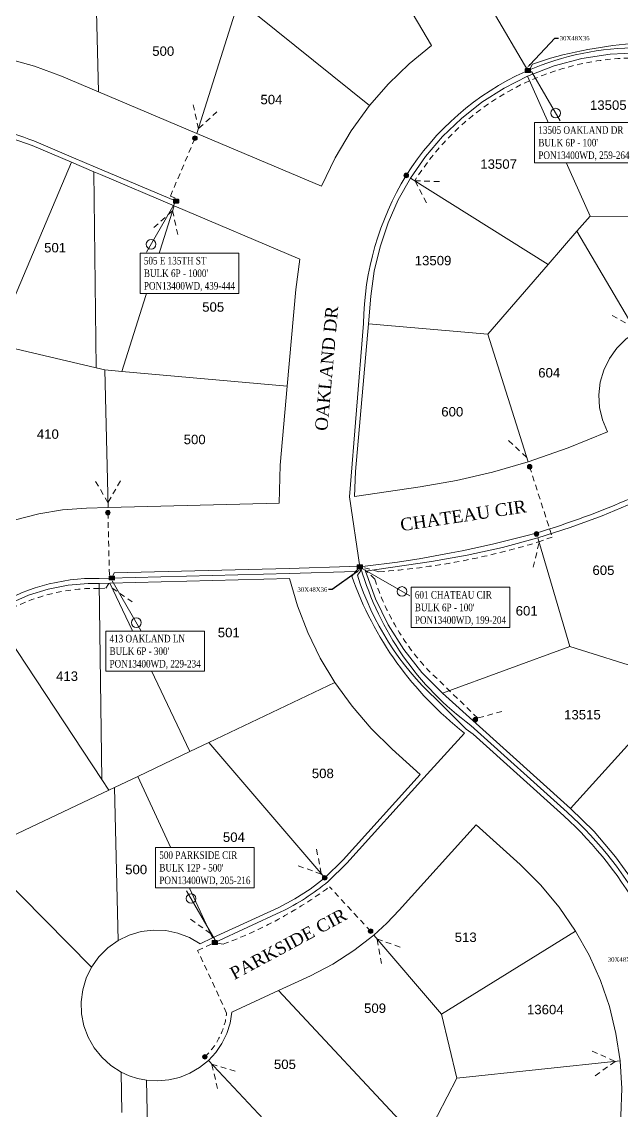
# Model space of a CAD drawing. Header units: feet. Extents: x 865220 to 2822444, y -2240498 to 975731.
# Drawn here: x 2814648 to 2815125, y 969513 to 970379 of the extents above; entities that cross this region are included whole.
import ezdxf
from ezdxf import colors
from ezdxf.entities.mleader import LeaderData, LeaderLine
from ezdxf.enums import TextEntityAlignment as Align
from ezdxf.lldxf.tags import DXFTag
from ezdxf.math import Vec2, Vec3

# ---------------------------------------------------------------- set-up
doc = ezdxf.new("R2010")
doc.units = ezdxf.units.FT
doc.header["$LTSCALE"] = 0.015
doc.header["$MEASUREMENT"] = 0
doc.linetypes.add('DASHED', pattern=[5, 3, -2])
for name, color, linetype in [('288A', 112, '288A'), ('48C', 112, '48C'), ('48D', 112, '48D'), ('Dakota County Addresses', 7, 'Continuous'), ('Dakota County Parcels', 7, 'Continuous'), ('DETAIL', 7, 'Continuous'), ('DROP BURIED', 7, 'DASHED'), ('STREET NAME', 7, 'Continuous'), ('TAIL', 1, 'MST'), ('TELEPHONE STRUCT-PROP', 6, 'Continuous'), ('TERMINALS', 7, 'Continuous')]:
    doc.layers.add(name, color=color, linetype=linetype)
doc.layers.add('RUNNING LINE (UNDERGROUND)', color=10, linetype='Continuous', lineweight=40)
doc.styles.add('Dimensions 100', font='arial.ttf')
doc.styles.add('Line', font='txt.shx', dxfattribs={"height": 3})
doc.styles.add('SIMPLEX', font='times.ttf', dxfattribs={"width": 0.8})
doc.styles.get("Standard").update_dxf_attribs({"font": 'times.ttf'})
doc.styles.add('Utilities', font='arial.ttf', dxfattribs={"height": 2.5})
tags = doc.linetypes.add('288A', pattern='A,80,-5,["288A",Line,S=1.5,R=0,X=0,Y=-1.5],-24', length=109).pattern_tags.tags
tags[6] = DXFTag(74, 10)
tags = doc.linetypes.add('48C', pattern='A,80,-5,["48C",Line,S=1.5,R=0,X=0,Y=-1.5],-20', length=105).pattern_tags.tags
tags[6] = DXFTag(74, 10)
tags = doc.linetypes.add('48D', pattern='A,80,-5,["48D",Line,S=1.5,R=0,X=0,Y=-1.5],-20', length=105).pattern_tags.tags
tags[6] = DXFTag(74, 10)
tags = doc.linetypes.add('MST', pattern='A,5,-5,5,-5,["TAIL",Line,S=1.5,R=0,X=0,Y=-1.5],-20', length=40).pattern_tags.tags
tags[10] = DXFTag(74, 10)

# ---------------------------------------------------------------- blocks, each defined once
blk = doc.blocks.new('ACMAP_ANN_TEMPLATE_Dakota County Addresses')
at = {"layer": 'Dakota County Addresses', "style": 'Dimensions 100'}
blk.add_attdef('DakotaCountyAddress', text='', height=50, dxfattribs=at).set_placement((0, 0), align=Align.CENTER)
blk = doc.blocks.new('Proposed FlowerPot')
at = {"lineweight": 5, "ltscale": 100, "true_color": 0xffffff}
h = blk.add_hatch(color=7, dxfattribs=at)
h.dxf.hatch_style = 1
h.paths.add_polyline_path([(-0.06, 0, 0.414214), (0, -0.06, 0.414214), (0.06, 0, 0.414214), (0, 0.06, 0.414214)])
at = {"lineweight": 5, "ltscale": 100}
blk.add_circle((0, 0), 0.0604, dxfattribs=at)
at = {"layer": 'RUNNING LINE (UNDERGROUND)', "color": 6, "lineweight": 5, "const_width": 0.00907, "flags": 128}
blk.add_lwpolyline([(-0.06, 0, -0.414214), (0, 0.06, -0.414214), (0.06, 0, -0.414214), (0, -0.06, -0.414214), (-0.06, 0)], format="xyb", dxfattribs=at)
at = {"color": 18, "linetype": 'ByBlock', "lineweight": 5, "ltscale": 100, "true_color": 0x000000, "style": 'Dimensions 100'}
blk.add_text('F', height=0.0744, dxfattribs=at).set_placement((-0.029, -0.037))
blk = doc.blocks.new('NEW HH')
at = {"ltscale": 40, "true_color": 0xffffff}
h = blk.add_hatch(color=7, dxfattribs=at)
h.dxf.hatch_style = 1
h.paths.add_polyline_path([(-0.061, -0.031, 0.414214), (-0.046, -0.046), (0.046, -0.046, 0.414214), (0.061, -0.031), (0.061, 0.031, 0.414214), (0.046, 0.046), (-0.046, 0.046, 0.414214), (-0.061, 0.031)])
at = {"layer": 'RUNNING LINE (UNDERGROUND)', "color": 6, "lineweight": 0, "const_width": 0.005, "flags": 128}
blk.add_lwpolyline([(-0.061, 0.031), (-0.061, -0.031, 0.414214), (-0.046, -0.046), (0.046, -0.046, 0.414214), (0.061, -0.031), (0.061, 0.031, 0.414214), (0.046, 0.046), (-0.046, 0.046, 0.414214)], format="xyb", close=True, dxfattribs=at)
at = {"layer": 'TELEPHONE STRUCT-PROP', "color": 18, "true_color": 0x000000, "style": 'Utilities'}
blk.add_text('HH', height=0.05, dxfattribs=at).set_placement((0, 0), align=Align.MIDDLE_CENTER)
blk = doc.blocks.new('TERMINAL')
at = {"lineweight": 5, "ltscale": 0.5, "flags": 128}
blk.add_lwpolyline([(-0.07, -0.65), (-0.07, 44.75)], dxfattribs=at)
at = {"lineweight": 5, "ltscale": 0.5}
blk.add_circle((-0.07, 37.61), 3.83, dxfattribs=at)

msp = doc.modelspace()

# ---------------------------------------------------------------- linework, layer by layer
at = {"layer": '288A', "lineweight": 5, "ltscale": 50, "flags": 128}
msp.add_lwpolyline([(2815166.77, 969617.89), (2815166.72, 969618.01), (2815161.39, 969620.41), (2815141.43, 969668.44, 0.085678), (2815078.83, 969748.14), (2815006.79, 969813.08), (2815001.24, 969817.11), (2814977.05, 969841.22, -0.130446), (2814914.71, 969939.54), (2814917.2, 969942.6), (2814916.66, 969946.21), (2814916.66, 969946.21), (2814908.36, 970001.83), (2814919.55, 970139.56, -0.133954), (2814953.58, 970257.31, -0.148116), (2815048.23, 970339.76, -0.002626), (2815050.32, 970340.68), (2815021.97, 970388.86), (2814957.37, 970498.66, -0.041775), (2814918.47, 970577.37, -0.054176), (2814891.09, 970684.22, -0.028028), (2814886.84, 970743.81), (2814888.34, 970800.32), (2814881.06, 970802.31), (2814828.4, 970787.48, -0.066559), (2814704.75, 970770.05), (2814698.64, 970766.01), (2814698.77, 970761.25)], format="xyb", dxfattribs=at)
at = {"layer": '48C', "lineweight": 5, "ltscale": 50, "flags": 128}
msp.add_lwpolyline([(2814482.74, 969819.61), (2814551.36, 969865.4), (2814622.32, 969912.21, -0.149087), (2814709.38, 969937.01), (2814717.73, 969937.22), (2814860.49, 969940.91), (2814913.17, 969942.48), (2814916.66, 969946.21)], format="xyb", dxfattribs=at)
at = {"layer": '48D', "lineweight": 5, "ltscale": 50, "flags": 128}
msp.add_lwpolyline([(2815395.03, 970356.54), (2815268.94, 970357.46), (2815168.96, 970358.39), (2815138.63, 970358.67, 0.105032), (2815050.32, 970340.68, 0.104163)], format="xyb", dxfattribs=at)
at = {"layer": 'Dakota County Parcels', "lineweight": 5}
for p, q in [((2814708.84, 970323.71), (2814705.04, 970488.88)), ((2814904.02, 970478.91), (2814973.71, 970360.47)), ((2814787.12, 970290.59), (2814820.5, 970396.27)), ((2814820.5, 970396.27), (2814924.48, 970312.87)), ((2814679.39, 970336.21), (2814708.84, 970323.71)), ((2815049.87, 970336.11), (2815099.72, 970225.03)), ((2814708.84, 970323.71), (2814787.12, 970290.59)), ((2814787.12, 970290.59), (2814886.16, 970248.68)), ((2814656.01, 970280.96), (2814687.35, 970267.7)), ((2814626.2, 970123.22), (2814687.35, 970267.7)), ((2814687.35, 970267.7), (2814705.04, 970260.19)), ((2814705.04, 970260.19), (2814710.35, 970257.94)), ((2814705.04, 970260.19), (2814707.11, 970104.24)), ((2814710.35, 970257.94), (2814768.96, 970233.14)), ((2814956.98, 970255.21), (2815066.53, 970186.6)), ((2814727.37, 970101.46), (2814768.96, 970233.14)), ((2814768.96, 970233.14), (2814868.96, 970190.82)), ((2815089.27, 970212.93), (2815099.72, 970225.03)), ((2815099.72, 970225.03), (2815167.72, 970224.41)), ((2815066.53, 970186.6), (2815089.27, 970212.93)), ((2815089.27, 970212.93), (2815136.3, 970132.93)), ((2814868.96, 970190.82), (2814865.71, 970166.54)), ((2815018.52, 970131.01), (2815066.53, 970186.6)), ((2814858.96, 970089.85), (2814865.71, 970166.54)), ((2814923.54, 970139.37), (2814925.47, 970161.28)), ((2814913.2, 970021.84), (2814923.54, 970139.37)), ((2814923.54, 970139.37), (2815018.52, 970131.01)), ((2815018.52, 970131.01), (2815050.46, 970029.53)), ((2814626.2, 970123.22), (2814707.11, 970104.24)), ((2814707.11, 970104.24), (2814713.93, 970102.64)), ((2814716.45, 969993.2), (2814713.93, 970102.64)), ((2814713.93, 970102.64), (2814727.37, 970101.46)), ((2814727.37, 970101.46), (2814858.96, 970089.85)), ((2814853.44, 970027.1), (2814858.96, 970089.85)), ((2814852.47, 969996.71), (2814853.44, 970027.1)), ((2814912.39, 970001.96), (2814913.2, 970021.84)), ((2814912.39, 970001.96), (2814964.67, 970009.76)), ((2814699.28, 969992.77), (2814716.45, 969993.2)), ((2814716.45, 969993.2), (2814852.47, 969996.71)), ((2815083.6, 969882.83), (2815058.09, 969969.14)), ((2814921.24, 969942.62), (2814973.52, 969950.42)), ((2814717.83, 969933.22), (2814860.61, 969936.91)), ((2814700.76, 969932.8), (2814709.39, 969933.01)), ((2814709.39, 969933.01), (2814717.83, 969933.22)), ((2814709.39, 969933.01), (2814711.47, 969777.03)), ((2814717.83, 969933.22), (2814781.59, 969799.36)), ((2814624.5, 969908.87), (2814711.47, 969777.03)), ((2814982.44, 969845.8), (2815083.6, 969882.83)), ((2815083.6, 969882.83), (2815174.56, 969854.34)), ((2814796.64, 969806.53), (2814896.85, 969854.23)), ((2815174.56, 969854.34), (2815084.19, 969754.08)), ((2814982.44, 969845.8), (2815084.19, 969754.08)), ((2814740.12, 969779.61), (2814781.59, 969799.36)), ((2814781.59, 969799.36), (2814796.64, 969806.53)), ((2814796.64, 969806.53), (2814888.74, 969699.01)), ((2814942.27, 969801.23), (2814964.55, 969781.15)), ((2814903.4, 969713.3), (2814964.55, 969781.15)), ((2814711.47, 969777.03), (2814717.02, 969768.61)), ((2814721.57, 969770.77), (2814740.12, 969779.61)), ((2814740.12, 969779.61), (2814799.62, 969651.16)), ((2814639.55, 969731.7), (2814717.02, 969768.61)), ((2814717.02, 969768.61), (2814721.57, 969770.77)), ((2814724.38, 969649.03), (2814721.57, 969770.77)), ((2814947.96, 969673.14), (2815009.11, 969740.98)), ((2815009.11, 969740.98), (2815044.02, 969709.52)), ((2814613.24, 969719.17), (2814703.41, 969627.96)), ((2814888.74, 969699.01), (2814903.4, 969713.3)), ((2814799.62, 969651.16), (2814852.13, 969675.49)), ((2814789.65, 969646.54), (2814799.62, 969651.16)), ((2814927.77, 969653.45), (2814981.67, 969590.53)), ((2814981.67, 969590.53), (2815088.2, 969656.66)), ((2814852.06, 969609.34), (2814877.35, 969621.05)), ((2814814.86, 969592.11), (2814852.06, 969609.34)), ((2814852.06, 969609.34), (2814966.41, 969486.97)), ((2814981.67, 969590.53), (2814993.87, 969539.65)), ((2814796.21, 969553.79), (2814917.21, 969425.17)), ((2814993.87, 969539.65), (2815123.61, 969553.43)), ((2814727.51, 969512.3), (2814726.77, 969544.62)), ((2814970.76, 969495.31), (2814993.87, 969539.65))]:
    msp.add_line(p, q, dxfattribs=at)
for points in [[(2814679.39, 970336.21), (2814658.01, 970344.17), (2814636.01, 970350.24), (2814613.57, 970354.39)], [(2814973.71, 970360.47), (2814955.98, 970346), (2814939.54, 970330.09), (2814924.48, 970312.87)], [(2815138.6, 970354.67), (2815115.79, 970353.64), (2815093.23, 970350.18), (2815071.17, 970344.31), (2815049.87, 970336.11)], [(2815049.87, 970336.11), (2815031.32, 970326.66), (2815013.78, 970315.44), (2814997.42, 970302.55), (2814982.41, 970288.12), (2814968.88, 970272.29), (2814956.98, 970255.21)], [(2814924.48, 970312.87), (2814909.76, 970292.67), (2814896.95, 970271.22), (2814886.16, 970248.68)], [(2814656.01, 970280.96), (2814634.95, 970288.52), (2814613.18, 970293.7), (2814590.97, 970296.45)], [(2814956.98, 970255.21), (2814947.18, 970237.78), (2814939.07, 970219.51), (2814932.71, 970200.56), (2814928.17, 970181.09), (2814925.47, 970161.28)], [(2815136.3, 970132.93), (2815128.06, 970127.09), (2815120.91, 970119.95), (2815115.06, 970111.71), (2815110.68, 970102.61), (2815107.88, 970092.9), (2815106.76, 970082.86), (2815107.33, 970072.78), (2815109.59, 970062.93), (2815113.46, 970053.6)], [(2815050.46, 970029.53), (2815082.31, 970040.64), (2815113.46, 970053.6)], [(2814964.67, 970009.76), (2814993.59, 970014.87), (2815022.22, 970021.47), (2815050.46, 970029.53)], [(2814699.28, 969992.77), (2814680.25, 969991.41), (2814661.44, 969988.29), (2814642.99, 969983.44)], [(2815058.09, 969969.14), (2815083.93, 969977.41), (2815109.4, 969986.79), (2815134.43, 969997.25)], [(2814973.52, 969950.42), (2815001.99, 969955.35), (2815030.2, 969961.59), (2815058.09, 969969.14)], [(2814860.61, 969936.91), (2814867.05, 969915.18), (2814875.28, 969894.06), (2814885.24, 969873.7), (2814896.85, 969854.23)], [(2814921.24, 969942.62), (2814929.08, 969920.8), (2814939.25, 969899.97), (2814951.64, 969880.37), (2814966.09, 969862.24), (2814982.44, 969845.8)], [(2814700.76, 969932.8), (2814684.63, 969931.49), (2814668.74, 969928.4), (2814653.29, 969923.56), (2814638.49, 969917.02), (2814624.5, 969908.87)], [(2814896.85, 969854.23), (2814910.46, 969835.29), (2814925.64, 969817.58), (2814942.27, 969801.23)], [(2815148.66, 969671.88), (2815135.26, 969694.44), (2815119.97, 969715.76), (2815102.9, 969735.69), (2815084.19, 969754.08)], [(2815088.2, 969656.66), (2815075.15, 969675.64), (2815060.38, 969693.31), (2815044.02, 969709.52)], [(2814852.13, 969675.49), (2814865.04, 969682.2), (2814877.27, 969690.06), (2814888.74, 969699.01)], [(2814927.77, 969653.45), (2814938.18, 969662.97), (2814947.96, 969673.14)], [(2814789.65, 969646.54), (2814781.15, 969651.54), (2814771.95, 969655.08), (2814762.3, 969657.06), (2814752.45, 969657.44), (2814742.67, 969656.19), (2814733.23, 969653.37), (2814724.38, 969649.03)], [(2814877.35, 969621.05), (2814895.12, 969630.3), (2814911.98, 969641.13), (2814927.77, 969653.45)], [(2815123.61, 969553.43), (2815120.3, 969575.19), (2815115.06, 969596.56), (2815107.92, 969617.37), (2815098.94, 969637.45), (2815088.2, 969656.66)], [(2814724.38, 969649.03), (2814716.24, 969643.21), (2814709.19, 969636.12), (2814703.41, 969627.96)], [(2814703.41, 969627.96), (2814699.2, 969619.27), (2814696.43, 969610.02), (2814695.18, 969600.45), (2814695.49, 969590.79), (2814697.34, 969581.31), (2814700.69, 969572.26), (2814705.44, 969563.85), (2814711.48, 969556.32), (2814718.66, 969549.85), (2814726.77, 969544.62)], [(2814796.21, 969553.79), (2814802.1, 969560.2), (2814807, 969567.4), (2814810.81, 969575.22), (2814813.45, 969583.52), (2814814.86, 969592.11)], [(2814746.91, 969538.08), (2814755.8, 969537.51), (2814764.68, 969538.27), (2814773.35, 969540.34), (2814781.61, 969543.67), (2814789.29, 969548.19), (2814796.21, 969553.79)], [(2815110.83, 969445.53), (2815117.23, 969466.48), (2815121.74, 969487.92), (2815124.31, 969509.67), (2815124.94, 969531.57), (2815123.61, 969553.43)], [(2814726.77, 969544.62), (2814733.22, 969541.66), (2814739.96, 969539.46), (2814746.91, 969538.08)], [(2814751.8, 969326.15), (2814749.22, 969438.1), (2814746.91, 969538.08)]]:
    msp.add_lwpolyline(points, dxfattribs=at)
at = {"layer": 'DROP BURIED', "lineweight": 5, "ltscale": 100}
for points in [[(2814803.08, 970307.92), (2814788.33, 970294.42), (2814784.01, 970313.95)], [(2814770.52, 970236.82), (2814769.46, 970239.44), (2814766.08, 970240.87), (2814785.56, 970286.91)], [(2814969.76, 970235.42), (2814960.39, 970253.09), (2814980.37, 970252.37)], [(2814753, 970215.8), (2814767.75, 970229.3), (2814772.07, 970209.78)], [(2815134.14, 970156.4), (2815134.31, 970136.4), (2815116.91, 970146.25)], [(2815049.26, 970033.34), (2815034.53, 970046.86)], [(2814726.36, 970014.52), (2814716.36, 969997.2), (2814706.36, 970014.52)], [(2814716.34, 969989.2), (2814717.58, 969939.21), (2814717.68, 969939.22), (2814719.51, 969937.26)], [(2815054.54, 969945.85), (2815059.22, 969965.3)], [(2814719.71, 969929.27), (2814736.19, 969917.93)], [(2814882.31, 969721.66), (2814885.97, 969701.99), (2814867.11, 969708.66)], [(2814797.94, 969654.79), (2814781.58, 969666.3)], [(2814933.98, 969630.76), (2814930.31, 969650.42), (2814949.17, 969643.78)], [(2815101.43, 969561.3), (2815119.63, 969553.01), (2815103.35, 969541.39)], [(2814803.54, 969531.41), (2814798.95, 969550.88), (2814818.1, 969545.12)]]:
    msp.add_lwpolyline(points, dxfattribs=at)
for points in [[(2815029.65, 969831.26), (2815010.36, 969825.97), (2814970.44, 969864.66, -0.110191), (2814928.53, 969936.4), (2814920.74, 969943.87)], [(2814626.71, 969905.52, -0.149283), (2814709.4, 969929.01), (2814714.82, 969929.14), (2814717.16, 969933.2)], [(2814925.22, 969656.53), (2814892.58, 969691.81, -0.071408), (2814807.92, 969646.26), (2814802.93, 969647.09)], [(2814793.47, 969556.71, 0.17858), (2814810.77, 969591.42), (2814787.69, 969641.23), (2814801.3, 969647.53)]]:
    msp.add_lwpolyline(points, format="xyb", dxfattribs=at)
at = {"layer": 'TAIL', "lineweight": 5, "ltscale": 50, "flags": 128}
for points in [[(2815051.82, 970341.85), (2815053.86, 970345.83, -0.062877), (2815133.07, 970362.01), (2815186.28, 970362.23), (2815186.76, 970414.25, -0.025961), (2815191.47, 970525.37)], [(2814770.52, 970236.82), (2814706.6, 970263.88), (2814688.91, 970271.38), (2814657.54, 970284.66, 0.074004), (2814591.27, 970300.44, 0.043351), (2814555.56, 970299.75), (2814495.9, 970293.39), (2814411.38, 970284.38), (2814326.87, 970275.37), (2814319.43, 970274.57)], [(2815222.7, 970082.67, -0.266467), (2815195.1, 970032.95, -0.02783), (2815132.82, 970000.91, -0.028685), (2815056.98, 969972.98, -0.037622), (2814920.82, 969946.6), (2814916.66, 969946.21)], [(2815166.58, 969618.22), (2815165.18, 969621.72), (2815145.05, 969670.16, 0.085847), (2815081.51, 969751.11), (2815005.01, 969820.06, -0.165267), (2814917.5, 969945.37)], [(2814801.3, 969647.53), (2814853.84, 969671.87, 0.061248), (2814891.42, 969696.04), (2814906.28, 969710.53), (2814967.52, 969778.47), (2814999.87, 969814.03, -0.143374), (2814910.29, 969938.72), (2814915.98, 969945.37)]]:
    msp.add_lwpolyline(points, format="xyb", dxfattribs=at)

# ---------------------------------------------------------------- block references
at = {"lineweight": 5}
for name, p, xscale, yscale, zscale in [('NEW HH', (2815050.32, 970340.68), 40, 40, 40), ('Proposed FlowerPot', (2814785.56, 970286.91), 30, 30, 30), ('Proposed FlowerPot', (2814953.58, 970257.31), 30, 30, 30), ('NEW HH', (2814770.52, 970236.82), 40, 40, 40), ('Proposed FlowerPot', (2815051.66, 970025.72), 30, 30, 30), ('Proposed FlowerPot', (2814716.34, 969989.2), 30, 30, 30), ('Proposed FlowerPot', (2815057.13, 969972.33), 30, 30, 30), ('NEW HH', (2814719.51, 969937.26), 40, 40, 40), ('Proposed FlowerPot', (2815008.51, 969824.64), 30, 30, 30), ('Proposed FlowerPot', (2814888.78, 969698.95), 30, 30, 30), ('Proposed FlowerPot', (2814925.22, 969656.53), 30, 30, 30), ('NEW HH', (2814801.3, 969647.53), 40, 40, 40), ('Proposed FlowerPot', (2814793.47, 969556.71), 30, 30, 30)]:
    msp.add_blockref(name, p, dxfattribs=dict(at, xscale=xscale, yscale=yscale, zscale=zscale))
at = {"layer": 'Dakota County Addresses', "lineweight": 5, "xscale": 0.15, "yscale": 0.15, "zscale": 0.15}
for p, values in [((2814760.36, 970352.34), {'DakotaCountyAddress': '500'}), ((2814846.4, 970313.86), {'DakotaCountyAddress': '504'}), ((2815114.23, 970309.42), {'DakotaCountyAddress': '13505'}), ((2815027.03, 970262.54), {'DakotaCountyAddress': '13507'}), ((2814674.38, 970196.09), {'DakotaCountyAddress': '501'}), ((2814974.89, 970185.85), {'DakotaCountyAddress': '13509'}), ((2814800.07, 970148.95), {'DakotaCountyAddress': '505'}), ((2815067.25, 970096.69), {'DakotaCountyAddress': '604'}), ((2814990.17, 970065.69), {'DakotaCountyAddress': '600'}), ((2814668.6, 970047.93), {'DakotaCountyAddress': '410'}), ((2814785.35, 970043.63), {'DakotaCountyAddress': '500'}), ((2815110.37, 969939.72), {'DakotaCountyAddress': '605'}), ((2815049.34, 969907.45), {'DakotaCountyAddress': '601'}), ((2814812.46, 969890.18), {'DakotaCountyAddress': '501'}), ((2814683.86, 969855.5), {'DakotaCountyAddress': '413'}), ((2815093.66, 969824.86), {'DakotaCountyAddress': '13515'}), ((2814887.23, 969778.23), {'DakotaCountyAddress': '508'}), ((2814816.54, 969727.52), {'DakotaCountyAddress': '504'}), ((2814738.83, 969701.82), {'DakotaCountyAddress': '500'}), ((2815000.84, 969647.98), {'DakotaCountyAddress': '513'}), ((2814928.77, 969591.58), {'DakotaCountyAddress': '509'}), ((2815064.14, 969590.52), {'DakotaCountyAddress': '13604'}), ((2814857.1, 969546.98), {'DakotaCountyAddress': '505'})]:
    msp.add_blockref('ACMAP_ANN_TEMPLATE_Dakota County Addresses', p, dxfattribs=at).add_auto_attribs(values)
at = {"layer": 'TERMINALS', "lineweight": 5, "ltscale": 0.5}
for p, rotation in [((2815053.46, 970339.35), 210), ((2814769.44, 970235.17), 150)]:
    msp.add_blockref('TERMINAL', p, dxfattribs=dict(at, rotation=rotation))
at = {"layer": 'TERMINALS', "lineweight": 5, "ltscale": 0.5, "xscale": -1}
for p, rotation in [((2814720.17, 969934.45), 210), ((2814801.24, 969649.93), 30.00000000000006)]:
    msp.add_blockref('TERMINAL', p, dxfattribs=dict(at, rotation=rotation))

# ---------------------------------------------------------------- texts
at = {"layer": 'STREET NAME', "lineweight": 5, "ltscale": 40, "char_height": 10, "attachment_point": 1}
for s, insert, rotation in [('OAKLAND DR', (2814880.86, 970054.81), 84.96996), ('CHATEAU CIR', (2814948.16, 969984.37), 8.58628), ('PARKSIDE CIR', (2814812.1, 969626.49), 28.26899)]:
    msp.add_mtext(s, dxfattribs=dict(at, insert=insert, rotation=rotation))

# ---------------------------------------------------------------- next in the draw order: texts
at = {"layer": 'TERMINALS', "lineweight": 5, "ltscale": 0.5, "char_height": 6, "attachment_point": 1, "style": 'SIMPLEX', "bg_fill": 19, "box_fill_scale": 1.5, "bg_fill_color": 256, "bg_fill_transparency": 0}
for s, insert in [("13505 OAKLAND DR\\PBULK 6P - 100'\\PPON13400WD, 259-264", (2815058.6, 970296.36)), ("505 E 135TH ST\\PBULK 6P - 1000'\\PPON13400WD, 439-444", (2814744.95, 970192.54)), ("413 OAKLAND LN\\PBULK 6P - 300'\\PPON13400WD, 229-234", (2814717.66, 969892.15)), ("500 PARKSIDE CIR\\PBULK 12P - 500'\\PPON13400WD, 205-216", (2814757.21, 969719.99))]:
    msp.add_mtext(s, dxfattribs=dict(at, insert=insert))

# ---------------------------------------------------------------- next in the draw order: leaders
at = {"layer": 'DETAIL', "lineweight": 5, "ltscale": 5}
ml = msp.add_multileader_mtext('Standard', dxfattribs=at)
ml.set_content('30X48X36', color=256)
ml.set_leader_properties()
ml.build(insert=Vec2(0, 0))
ml.multileader.update_dxf_attribs({"has_text_frame": 1, "text_left_attachment_type": 2, "text_right_attachment_type": 2, "dogleg_length": 3})
ctx = ml.context
ctx.base_point, ctx.char_height, ctx.landing_gap_size, ctx.plane_origin = Vec3(2814866.18, 969928.11), 3.5, 1.5, Vec3(2814941.44, 969911.3)
ctx.left_attachment, ctx.right_attachment, ctx.text_align_type = 2, 2, 1
notes = []
notes.append((ctx, [(0, (1, 1, 0), (2814894.74, 969928.11), (-1, 0), 3, [(0, [(2814917.17, 969944.25)], 0, [])])]))
ctx.mtext.insert, ctx.mtext.alignment, ctx.mtext.flow_direction = Vec3(2814878.96, 969929.89), 2, 5
ctx.mtext.has_bg_fill, ctx.mtext.bg_color, ctx.mtext.bg_scale_factor, ctx.mtext.bg_transparency, ctx.mtext.use_window_bg_color = 1, -1027028792, 1.5, 0, 1
ml = msp.add_multileader_mtext('Standard', dxfattribs=at)
ml.set_content('30X48X36', color=256)
ml.set_leader_properties()
ml.build(insert=Vec2(0, 0))
ml.multileader.update_dxf_attribs({"has_text_frame": 1, "text_left_attachment_type": 2, "text_right_attachment_type": 2, "dogleg_length": 3})
ctx = ml.context
ctx.base_point, ctx.char_height, ctx.landing_gap_size, ctx.plane_origin = Vec3(2815112.9, 969633.99), 3.5, 1.5, Vec3(2815188.15, 969650.8)
ctx.left_attachment, ctx.right_attachment, ctx.text_align_type = 2, 2, 1
notes.append((ctx, [(0, (1, 1, 0), (2815141.46, 969633.99), (-1, 0), 3, [(0, [(2815163.89, 969617.85)], 0, [])])]))
ctx.mtext.insert, ctx.mtext.alignment, ctx.mtext.flow_direction = Vec3(2815125.68, 969635.77), 2, 5
ctx.mtext.has_bg_fill, ctx.mtext.bg_color, ctx.mtext.bg_scale_factor, ctx.mtext.bg_transparency, ctx.mtext.use_window_bg_color = 1, -1027028792, 1.5, 0, 1
for ctx, leaders in notes:
    for number, flags, end, landing, length, lines in leaders:
        leader = LeaderData()
        leader.index, (leader.has_last_leader_line, leader.has_dogleg_vector, leader.attachment_direction) = number, flags
        leader.last_leader_point, leader.dogleg_vector, leader.dogleg_length = Vec3(end), Vec3(landing), length
        for number, points, colour, breaks in lines:
            line = LeaderLine()
            line.index, line.vertices, line.color, line.breaks = number, Vec3.list(points), colors.encode_raw_color(colour), breaks
            leader.lines.append(line)
        ctx.leaders.append(leader)

# ---------------------------------------------------------------- next in the draw order: linework, layer by layer
at = {"layer": 'DROP BURIED', "lineweight": 5, "ltscale": 100}
for points in [[(2814960.37, 970253.08, -0.000025), (2814960.38, 970253.1, -0.148047), (2815051.51, 970332.46, -0.107679), (2815138.56, 970350.67), (2815164.36, 970350.43), (2815173.6, 970350.34)], [(2815051.66, 970025.72), (2815069.68, 969969.88), (2815058.96, 969966.02, -0.05672), (2814931.82, 969942.24), (2814918.74, 969945.88)]]:
    msp.add_lwpolyline(points, format="xyb", dxfattribs=at)
at = {"layer": 'TAIL', "lineweight": 5, "ltscale": 50, "flags": 128}
msp.add_lwpolyline([(2814916.12, 969946.68), (2814908.55, 969946.34), (2814860.38, 969944.91), (2814721.4, 969941.31), (2814719.51, 969937.26)], dxfattribs=at)

# ---------------------------------------------------------------- next in the draw order: block references
at = {"lineweight": 5, "xscale": 40, "yscale": 40, "zscale": 40}
msp.add_blockref('NEW HH', (2814916.66, 969946.21), dxfattribs=at)
at = {"layer": 'TERMINALS', "lineweight": 5, "ltscale": 0.5, "xscale": -1, "rotation": 240}
msp.add_blockref('TERMINAL', (2814917.69, 969945.44), dxfattribs=at)

# ---------------------------------------------------------------- next in the draw order: texts
at = {"layer": 'TERMINALS', "lineweight": 5, "ltscale": 0.5, "insert": (2814960.41, 969926.91), "char_height": 6, "attachment_point": 1, "style": 'SIMPLEX', "bg_fill": 19, "box_fill_scale": 1.5, "bg_fill_color": 256, "bg_fill_transparency": 0}
msp.add_mtext("601 CHATEAU CIR\\PBULK 6P - 100'\\PPON13400WD, 199-204", dxfattribs=at)

# ---------------------------------------------------------------- next in the draw order: leaders
at = {"layer": 'DETAIL', "lineweight": 5, "ltscale": 5}
ml = msp.add_multileader_mtext('Standard', dxfattribs=at)
ml.set_content('30X48X36', color=256)
ml.set_leader_properties()
ml.build(insert=Vec2(0, 0))
ml.multileader.update_dxf_attribs({"has_text_frame": 1, "text_left_attachment_type": 2, "text_right_attachment_type": 2, "dogleg_length": 3})
ctx = ml.context
ctx.base_point, ctx.char_height, ctx.landing_gap_size, ctx.plane_origin = Vec3(2815074.67, 970366.32), 3.5, 1.5, Vec3(2815024.97, 970375.46)
ctx.left_attachment, ctx.right_attachment, ctx.text_align_type = 2, 2, 1
notes = []
notes.append((ctx, [(0, (1, 1, 0), (2815071.67, 970366.32), (1, 0), 3, [(0, [(2815049.24, 970342.51)], 0, [])])]))
ctx.mtext.insert, ctx.mtext.alignment, ctx.mtext.flow_direction = Vec3(2815087.45, 970368.1), 2, 5
ctx.mtext.has_bg_fill, ctx.mtext.bg_color, ctx.mtext.bg_scale_factor, ctx.mtext.bg_transparency, ctx.mtext.use_window_bg_color = 1, -1027028792, 1.5, 0, 1
for ctx, leaders in notes:
    for number, flags, end, landing, length, lines in leaders:
        leader = LeaderData()
        leader.index, (leader.has_last_leader_line, leader.has_dogleg_vector, leader.attachment_direction) = number, flags
        leader.last_leader_point, leader.dogleg_vector, leader.dogleg_length = Vec3(end), Vec3(landing), length
        for number, points, colour, breaks in lines:
            line = LeaderLine()
            line.index, line.vertices, line.color, line.breaks = number, Vec3.list(points), colors.encode_raw_color(colour), breaks
            leader.lines.append(line)
        ctx.leaders.append(leader)

doc.saveas('drawing.dxf')
